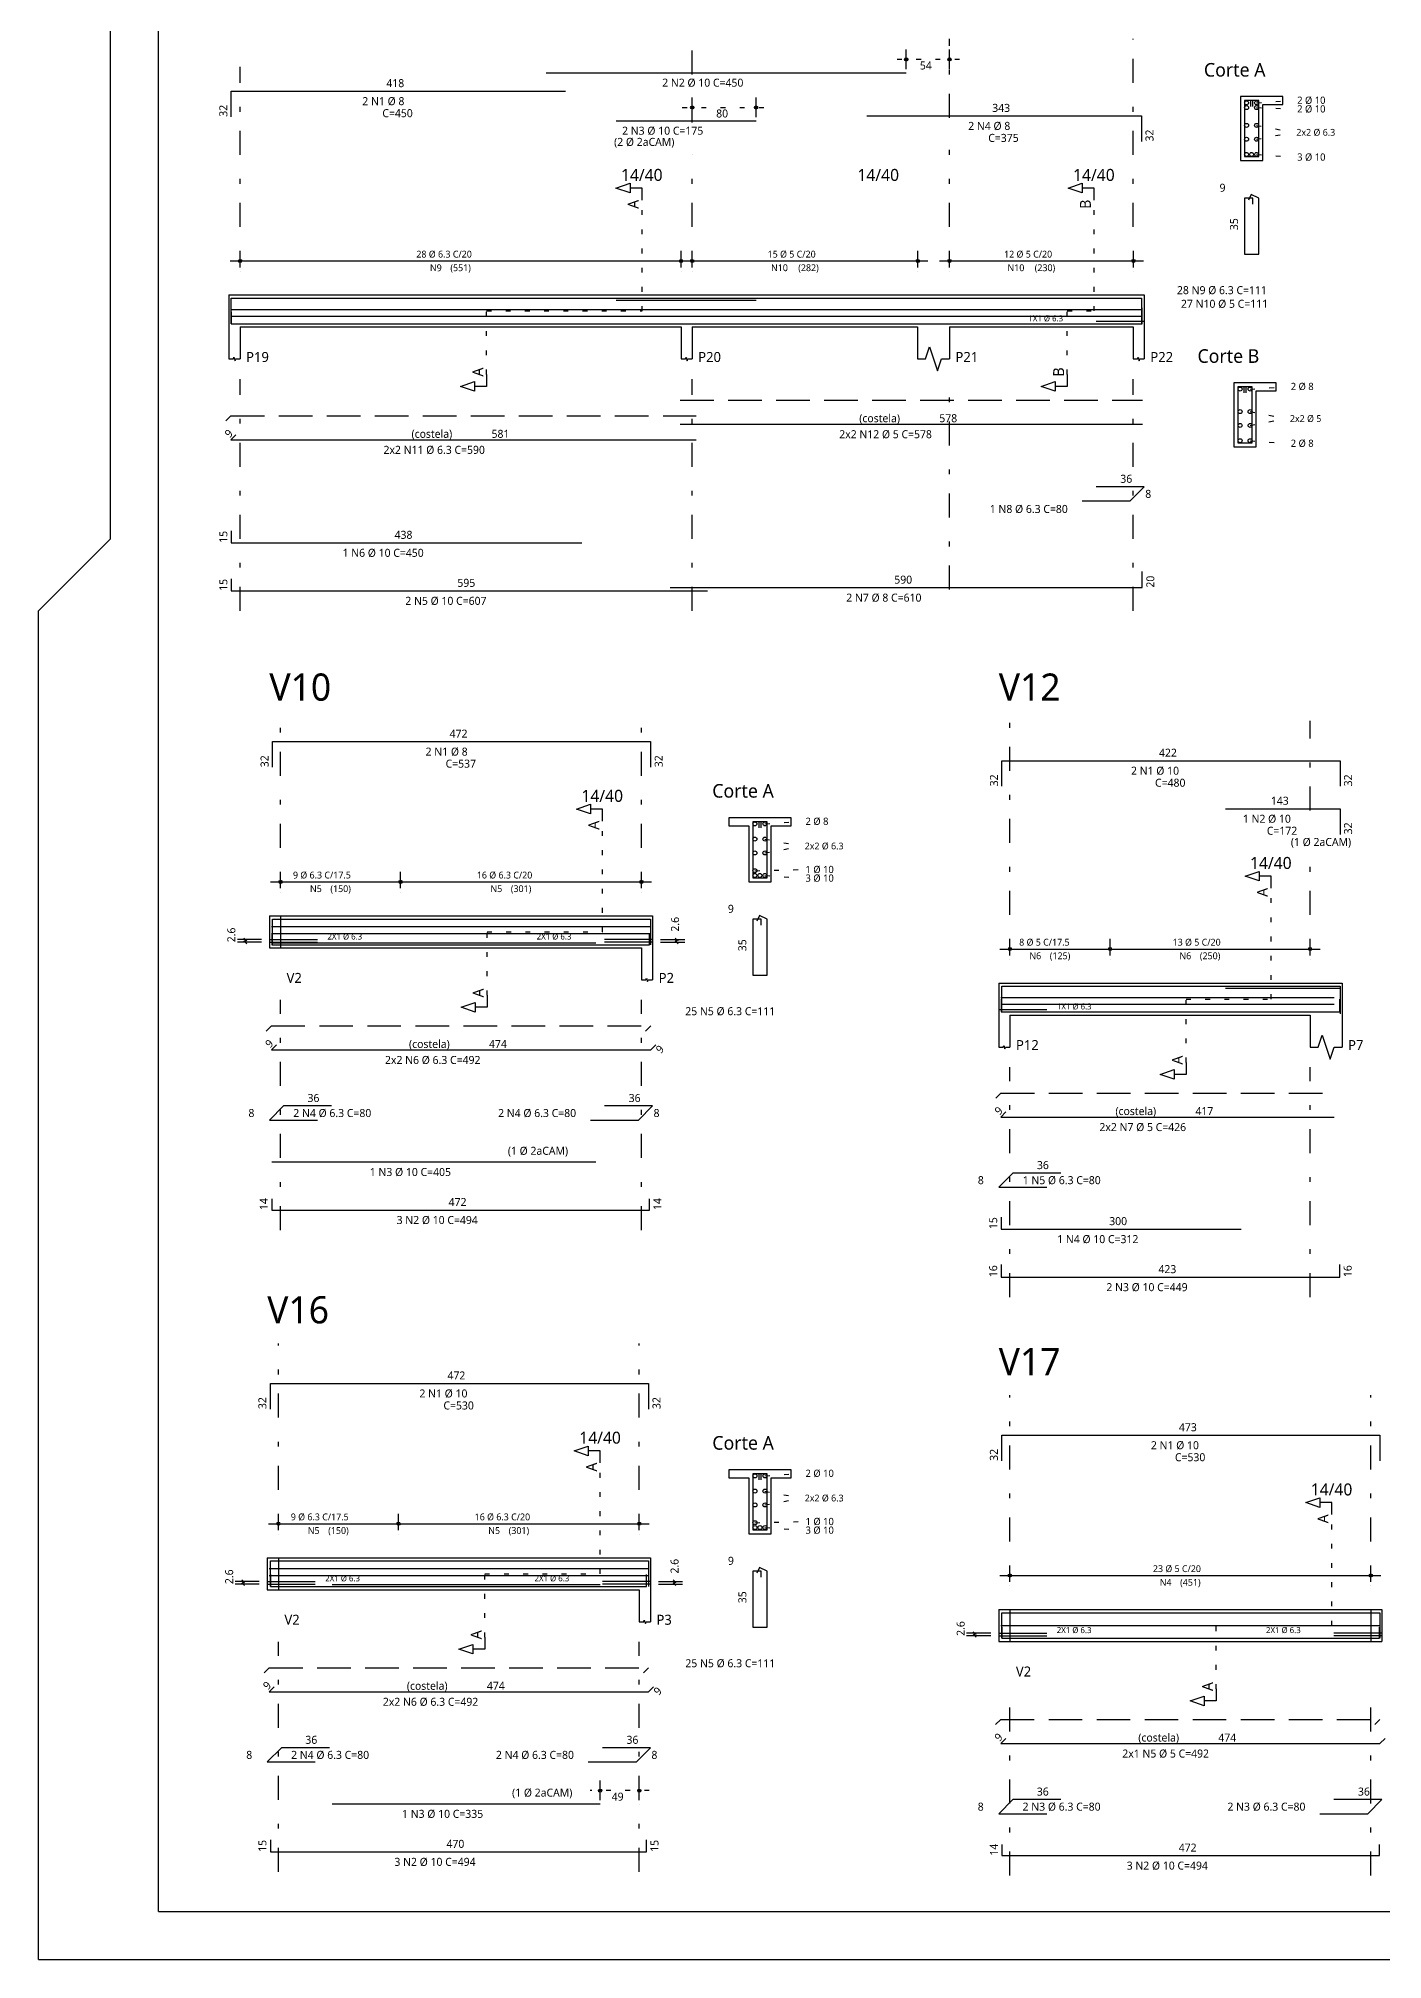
# Model space of a CAD drawing. Extents: x 0 to 89.5, y 0 to 70.
# Drawn here: x 0 to 28, y 0 to 40.01 of the extents above; entities that cross this region are included whole.
import ezdxf

# ---------------------------------------------------------------- set-up
doc = ezdxf.new("R2010")
doc.units = 0
doc.header["$MEASUREMENT"] = 0
for name, pattern in [('ESTILO_TQS_0001', [1, 0.7, -0.3]), ('ESTILO_TQS_0002', [0.4, 0.1, -0.3]), ('ESTILO_TQS_0003', [1.5, 0.5, -0.4, 0.1, -0.5])]:
    doc.linetypes.add(name, pattern=pattern)
for name, color, linetype in [('1', 1, 'CONTINUOUS'), ('10', 10, 'CONTINUOUS'), ('12', 12, 'CONTINUOUS'), ('2', 2, 'CONTINUOUS'), ('3', 3, 'CONTINUOUS'), ('5', 5, 'CONTINUOUS')]:
    doc.layers.add(name, color=color, linetype=linetype)
doc.styles.add('TQS_LUCIDA_SANS_UNICODE', font='L_10646.TTF')

msp = doc.modelspace()

# ---------------------------------------------------------------- linework, layer by layer
at = {"layer": '1', "linetype": 'Continuous'}
for p, q in [((1.5, 29.587737), (1.5, 70)), ((18.075453, 39.368547), (18.075453, 39.77688)), ((18.975703, 39.368547), (18.975703, 39.77688)), ((18.075453, 39.285213), (18.075453, 39.285213)), ((18.975703, 39.285213), (18.975703, 39.285213)), ((13.61737, 38.368547), (13.61737, 38.77688)), ((14.948453, 38.368547), (14.948453, 38.77688)), ((25.91737, 38.794739), (25.034037, 38.794739)), ((25.034037, 38.794739), (25.034037, 37.461406)), ((25.500703, 37.461406), (25.500703, 38.628072)), ((25.500703, 38.628072), (25.91737, 38.628072)), ((13.61737, 38.285213), (13.61737, 38.285213)), ((14.948453, 38.285213), (14.948453, 38.285213)), ((25.034037, 37.461406), (25.500703, 37.461406)), ((3.99237, 35.372713), (13.59237, 35.372713)), ((4.200703, 35.23938), (4.200703, 35.581047)), ((13.384037, 35.23938), (13.384037, 35.581047)), ((13.409037, 35.372713), (18.525703, 35.372713)), ((13.61737, 35.23938), (13.61737, 35.581047)), ((18.31737, 35.23938), (18.31737, 35.581047)), ((18.76737, 35.372713), (23.01737, 35.372713)), ((18.975703, 35.23938), (18.975703, 35.581047)), ((22.809037, 35.23938), (22.809037, 35.581047)), ((4.200703, 35.156047), (4.200703, 35.156047)), ((13.384037, 35.156047), (13.384037, 35.156047)), ((13.61737, 35.156047), (13.61737, 35.156047)), ((18.31737, 35.156047), (18.31737, 35.156047)), ((18.975703, 35.156047), (18.975703, 35.156047)), ((22.809037, 35.156047), (22.809037, 35.156047)), ((3.96737, 34.66438), (3.96737, 33.997713)), ((3.96737, 34.66438), (4.200703, 34.66438)), ((4.200703, 34.66438), (13.384037, 34.66438)), ((13.384037, 34.66438), (13.61737, 34.66438)), ((13.61737, 34.66438), (18.309037, 34.66438)), ((18.309037, 34.66438), (18.975703, 34.66438)), ((18.975703, 34.66438), (22.800703, 34.66438)), ((22.800703, 34.66438), (23.034037, 34.66438)), ((23.034037, 34.66438), (23.034037, 33.997713)), ((3.96737, 33.997713), (3.96737, 33.331047)), ((4.200703, 33.997713), (13.384037, 33.997713)), ((4.200703, 33.997713), (4.200703, 33.331047)), ((13.384037, 33.997713), (13.384037, 33.331047)), ((13.61737, 33.997713), (18.309037, 33.997713)), ((13.61737, 33.997713), (13.61737, 33.331047)), ((18.309037, 33.997713), (18.309037, 33.331047)), ((18.975703, 33.997713), (22.800703, 33.997713)), ((18.975703, 33.997713), (18.975703, 33.331047)), ((22.800703, 33.997713), (22.800703, 33.331047)), ((23.034037, 33.997713), (23.034037, 33.331047)), ((25.783186, 32.834376), (24.899853, 32.834376)), ((24.899853, 32.834376), (24.899853, 31.501043)), ((25.366519, 31.501043), (25.366519, 32.66771)), ((25.366519, 32.66771), (25.783186, 32.66771)), ((24.899853, 31.501043), (25.366519, 31.501043)), ((0, 28.087737), (1.5, 29.587737)), ((0, 0), (0, 28.087737)), ((15.676837, 23.779419), (14.376837, 23.779419)), ((14.376837, 23.612752), (14.793503, 23.612752)), ((14.793503, 23.612752), (14.793503, 22.446086)), ((15.26017, 22.446086), (15.26017, 23.612752)), ((15.26017, 23.612752), (15.676837, 23.612752)), ((4.83517, 22.44238), (7.751837, 22.44238)), ((5.043503, 22.309047), (5.043503, 22.650713)), ((7.33517, 22.44238), (12.768503, 22.44238)), ((7.543503, 22.309047), (7.543503, 22.650713)), ((7.543503, 22.309047), (7.543503, 22.650713)), ((12.56017, 22.309047), (12.56017, 22.650713)), ((14.793503, 22.446086), (15.26017, 22.446086)), ((5.043503, 22.225713), (5.043503, 22.225713)), ((7.543503, 22.225713), (7.543503, 22.225713)), ((7.543503, 22.225713), (7.543503, 22.225713)), ((12.56017, 22.225713), (12.56017, 22.225713)), ((4.81017, 21.734047), (4.81017, 21.06738)), ((4.81017, 21.734047), (4.81017, 21.06738)), ((4.81017, 21.734047), (4.81017, 21.06738)), ((4.81017, 21.734047), (5.043503, 21.734047)), ((5.043503, 21.734047), (12.56017, 21.734047)), ((5.043503, 21.734047), (5.043503, 21.06738)), ((12.56017, 21.734047), (12.793503, 21.734047)), ((12.793503, 21.734047), (12.793503, 21.06738)), ((4.643503, 21.24238), (4.143503, 21.24238)), ((4.339337, 21.213213), (4.281003, 21.271547)), ((4.339337, 21.15488), (4.281003, 21.213213)), ((4.31017, 21.184047), (4.31017, 21.24238)), ((12.96017, 21.24238), (13.46017, 21.24238)), ((13.32267, 21.213213), (13.264337, 21.271547)), ((13.32267, 21.15488), (13.264337, 21.213213)), ((13.293503, 21.184047), (13.293503, 21.24238)), ((20.235853, 20.911207), (20.235853, 21.252873)), ((22.319187, 20.911207), (22.319187, 21.252873)), ((22.319187, 20.911207), (22.319187, 21.252873)), ((26.485853, 20.911207), (26.485853, 21.252873)), ((4.643503, 21.184047), (4.143503, 21.184047)), ((4.81017, 21.06738), (5.043503, 21.06738)), ((5.043503, 21.06738), (12.56017, 21.06738)), ((12.56017, 21.06738), (12.56017, 20.400713)), ((12.793503, 21.06738), (12.793503, 20.400713)), ((12.96017, 21.184047), (13.46017, 21.184047)), ((20.02752, 21.04454), (22.52752, 21.04454)), ((20.235853, 20.827873), (20.235853, 20.827873)), ((22.110853, 21.04454), (26.694187, 21.04454)), ((22.319187, 20.827873), (22.319187, 20.827873)), ((22.319187, 20.827873), (22.319187, 20.827873)), ((26.485853, 20.827873), (26.485853, 20.827873)), ((20.00252, 20.336207), (20.00252, 19.66954)), ((20.00252, 20.336207), (20.235853, 20.336207)), ((20.235853, 20.336207), (26.485853, 20.336207)), ((26.485853, 20.336207), (27.15252, 20.336207)), ((27.15252, 20.336207), (27.15252, 19.66954)), ((20.00252, 19.66954), (20.00252, 19.002873)), ((20.235853, 19.66954), (26.485853, 19.66954)), ((20.235853, 19.66954), (20.235853, 19.002873)), ((26.485853, 19.66954), (26.485853, 19.002873)), ((27.15252, 19.66954), (27.15252, 19.002873)), ((15.677991, 10.201411), (14.377991, 10.201411)), ((14.377991, 10.034745), (14.794658, 10.034745)), ((14.794658, 10.034745), (14.794658, 8.868078)), ((15.261325, 8.868078), (15.261325, 10.034745)), ((15.261325, 10.034745), (15.677991, 10.034745)), ((4.998253, 8.943297), (4.998253, 9.284963)), ((7.498253, 8.943297), (7.498253, 9.284963)), ((7.498253, 8.943297), (7.498253, 9.284963)), ((12.51492, 8.943297), (12.51492, 9.284963)), ((4.78992, 9.07663), (7.706587, 9.07663)), ((4.998253, 8.859963), (4.998253, 8.859963)), ((7.28992, 9.07663), (12.723253, 9.07663)), ((7.498253, 8.859963), (7.498253, 8.859963)), ((7.498253, 8.859963), (7.498253, 8.859963)), ((12.51492, 8.859963), (12.51492, 8.859963)), ((14.794658, 8.868078), (15.261325, 8.868078)), ((4.76492, 8.368297), (4.76492, 7.70163)), ((4.76492, 8.368297), (4.76492, 7.70163)), ((4.76492, 8.368297), (4.76492, 7.70163)), ((4.76492, 8.368297), (4.998253, 8.368297)), ((4.998253, 8.368297), (12.51492, 8.368297)), ((4.998253, 8.368297), (4.998253, 7.70163)), ((12.51492, 8.368297), (12.748253, 8.368297)), ((12.748253, 8.368297), (12.748253, 7.70163)), ((20.233583, 7.865267), (20.233583, 8.206933)), ((27.75025, 7.865267), (27.75025, 8.206933)), ((4.598253, 7.87663), (4.098253, 7.87663)), ((4.598253, 7.818297), (4.098253, 7.818297)), ((4.294087, 7.847463), (4.235753, 7.905797)), ((4.294087, 7.78913), (4.235753, 7.847463)), ((4.26492, 7.818297), (4.26492, 7.87663)), ((4.76492, 7.70163), (4.998253, 7.70163)), ((4.998253, 7.70163), (12.51492, 7.70163)), ((12.51492, 7.70163), (12.51492, 7.034963)), ((12.748253, 7.70163), (12.748253, 7.034963)), ((12.91492, 7.87663), (13.41492, 7.87663)), ((12.91492, 7.818297), (13.41492, 7.818297)), ((13.27742, 7.847463), (13.219087, 7.905797)), ((13.27742, 7.78913), (13.219087, 7.847463)), ((13.248253, 7.818297), (13.248253, 7.87663)), ((20.02525, 7.9986), (27.958583, 7.9986)), ((20.233583, 7.781933), (20.233583, 7.781933)), ((27.75025, 7.781933), (27.75025, 7.781933)), ((20.00025, 7.290267), (20.00025, 6.6236)), ((20.00025, 7.290267), (20.00025, 6.6236)), ((20.00025, 7.290267), (20.00025, 6.6236)), ((20.00025, 7.290267), (20.233583, 7.290267)), ((20.233583, 7.290267), (27.75025, 7.290267)), ((20.233583, 7.290267), (20.233583, 6.6236)), ((27.75025, 7.290267), (27.75025, 6.6236)), ((27.75025, 7.290267), (27.75025, 6.6236)), ((27.75025, 7.290267), (27.983583, 7.290267)), ((27.983583, 7.290267), (27.983583, 6.6236)), ((27.983583, 7.290267), (27.983583, 6.6236)), ((19.529417, 6.769433), (19.471083, 6.827767)), ((19.833583, 6.7986), (19.333583, 6.7986)), ((19.833583, 6.740267), (19.333583, 6.740267)), ((19.529417, 6.7111), (19.471083, 6.769433)), ((19.50025, 6.740267), (19.50025, 6.7986)), ((20.00025, 6.6236), (20.233583, 6.6236)), ((20.233583, 6.6236), (27.75025, 6.6236)), ((27.75025, 6.6236), (27.983583, 6.6236)), ((11.698253, 3.318297), (11.698253, 3.72663)), ((12.51492, 3.318297), (12.51492, 3.72663)), ((11.698253, 3.234963), (11.698253, 3.234963)), ((12.51492, 3.234963), (12.51492, 3.234963)), ((0, 0), (89.499997, 0))]:
    msp.add_line(p, q, dxfattribs=at)
at = {"layer": '1', "linetype": 'ESTILO_TQS_0002'}
for p, q in [((19.184037, 39.568547), (17.86712, 39.568547)), ((13.409037, 38.568547), (15.156787, 38.568547)), ((25.371537, 38.665572), (26.14237, 38.719739)), ((25.371537, 38.565572), (26.14237, 38.539739)), ((25.371537, 38.195506), (26.12987, 38.051406)), ((25.371537, 37.907306), (26.12987, 38.051406)), ((25.371537, 37.590572), (26.14237, 37.536406)), ((12.571537, 34.331047), (12.571537, 36.63938)), ((21.988203, 34.331047), (21.988203, 36.63938)), ((9.334037, 33.010213), (9.334037, 34.331047)), ((9.334037, 34.331047), (12.571537, 34.331047)), ((21.42987, 33.010213), (21.42987, 34.331047)), ((21.42987, 34.331047), (21.988203, 34.331047)), ((25.237353, 32.70521), (26.008186, 32.759376)), ((25.237353, 32.235143), (25.995686, 32.091043)), ((25.237353, 31.946943), (25.995686, 32.091043)), ((25.237353, 31.63021), (26.008186, 31.576043)), ((11.74767, 21.400713), (11.74767, 23.709047)), ((15.131003, 23.650252), (15.901837, 23.704419)), ((15.131003, 23.333519), (15.889337, 23.189419)), ((15.131003, 23.045319), (15.889337, 23.189419)), ((14.92267, 22.675252), (15.901837, 22.701086)), ((15.131003, 22.575252), (15.901837, 22.521086)), ((25.673353, 20.002873), (25.673353, 22.311207)), ((4.81017, 21.734047), (5.043503, 21.734047)), ((5.043503, 21.734047), (5.043503, 21.06738)), ((9.343503, 20.07988), (9.343503, 21.400713)), ((9.343503, 21.400713), (11.74767, 21.400713)), ((4.81017, 21.06738), (5.043503, 21.06738)), ((23.90252, 18.68204), (23.90252, 20.002873)), ((23.90252, 20.002873), (25.673353, 20.002873)), ((11.70242, 8.034963), (11.70242, 10.343297)), ((15.132158, 10.072245), (15.902991, 10.126411)), ((15.132158, 9.755511), (15.890491, 9.611411)), ((15.132158, 9.467311), (15.890491, 9.611411)), ((26.93775, 6.956933), (26.93775, 9.265267)), ((14.923825, 9.097245), (15.902991, 9.123078)), ((15.132158, 8.997245), (15.902991, 8.943078)), ((4.76492, 8.368297), (4.998253, 8.368297)), ((4.998253, 8.368297), (4.998253, 7.70163)), ((9.298253, 6.71413), (9.298253, 8.034963)), ((9.298253, 8.034963), (11.70242, 8.034963)), ((4.76492, 7.70163), (4.998253, 7.70163)), ((20.00025, 7.290267), (20.233583, 7.290267)), ((20.233583, 7.290267), (20.233583, 6.6236)), ((27.75025, 7.290267), (27.75025, 6.6236)), ((27.75025, 7.290267), (27.983583, 7.290267)), ((24.533583, 5.6361), (24.533583, 6.956933)), ((24.533583, 6.956933), (26.93775, 6.956933)), ((20.00025, 6.6236), (20.233583, 6.6236)), ((27.75025, 6.6236), (27.983583, 6.6236)), ((12.723253, 3.518297), (11.48992, 3.518297))]:
    msp.add_line(p, q, dxfattribs=at)
at = {"layer": '1', "linetype": 'Continuous'}
for points in [[(12.571537, 36.63938), (12.571537, 36.88938), (12.321537, 36.88938), (12.321537, 36.78938), (12.02987, 36.88938), (12.321537, 36.98938), (12.321537, 36.88938)], [(21.988203, 36.63938), (21.988203, 36.88938), (21.738203, 36.88938), (21.738203, 36.78938), (21.446537, 36.88938), (21.738203, 36.98938), (21.738203, 36.88938)], [(3.96737, 33.331047), (4.060703, 33.331047), (4.07237, 33.366047), (4.095703, 33.296047), (4.10737, 33.331047), (4.200703, 33.331047)], [(13.384037, 33.331047), (13.47737, 33.331047), (13.489037, 33.366047), (13.51237, 33.296047), (13.524037, 33.331047), (13.61737, 33.331047)], [(18.309037, 33.331047), (18.475703, 33.331047), (18.559037, 33.581047), (18.725703, 33.081047), (18.809037, 33.331047), (18.975703, 33.331047)], [(22.800703, 33.331047), (22.894037, 33.331047), (22.905703, 33.366047), (22.929037, 33.296047), (22.940703, 33.331047), (23.034037, 33.331047)], [(9.334037, 33.010213), (9.334037, 32.760213), (9.084037, 32.760213), (9.084037, 32.660213), (8.79237, 32.760213), (9.084037, 32.860213), (9.084037, 32.760213)], [(21.42987, 33.010213), (21.42987, 32.760213), (21.17987, 32.760213), (21.17987, 32.660213), (20.888203, 32.760213), (21.17987, 32.860213), (21.17987, 32.760213)], [(11.74767, 23.709047), (11.74767, 23.959047), (11.49767, 23.959047), (11.49767, 23.859047), (11.206003, 23.959047), (11.49767, 24.059047), (11.49767, 23.959047)], [(25.673353, 22.311207), (25.673353, 22.561207), (25.423353, 22.561207), (25.423353, 22.461207), (25.131687, 22.561207), (25.423353, 22.661207), (25.423353, 22.561207)], [(12.56017, 20.400713), (12.653503, 20.400713), (12.66517, 20.435713), (12.688503, 20.365713), (12.70017, 20.400713), (12.793503, 20.400713)], [(9.343503, 20.07988), (9.343503, 19.82988), (9.093503, 19.82988), (9.093503, 19.72988), (8.801837, 19.82988), (9.093503, 19.92988), (9.093503, 19.82988)], [(26.485853, 19.002873), (26.65252, 19.002873), (26.735853, 19.252873), (26.90252, 18.752873), (26.985853, 19.002873), (27.15252, 19.002873)], [(20.00252, 19.002873), (20.095853, 19.002873), (20.10752, 19.037873), (20.130853, 18.967873), (20.14252, 19.002873), (20.235853, 19.002873)], [(23.90252, 18.68204), (23.90252, 18.43204), (23.65252, 18.43204), (23.65252, 18.33204), (23.360853, 18.43204), (23.65252, 18.53204), (23.65252, 18.43204)], [(11.70242, 10.343297), (11.70242, 10.593297), (11.45242, 10.593297), (11.45242, 10.493297), (11.160753, 10.593297), (11.45242, 10.693297), (11.45242, 10.593297)], [(26.93775, 9.265267), (26.93775, 9.515267), (26.68775, 9.515267), (26.68775, 9.415267), (26.396083, 9.515267), (26.68775, 9.615267), (26.68775, 9.515267)], [(12.51492, 7.034963), (12.608253, 7.034963), (12.61992, 7.069963), (12.643253, 6.999963), (12.65492, 7.034963), (12.748253, 7.034963)], [(9.298253, 6.71413), (9.298253, 6.46413), (9.048253, 6.46413), (9.048253, 6.36413), (8.756587, 6.46413), (9.048253, 6.56413), (9.048253, 6.46413)], [(24.533583, 5.6361), (24.533583, 5.3861), (24.283583, 5.3861), (24.283583, 5.2861), (23.991917, 5.3861), (24.283583, 5.4861), (24.283583, 5.3861)]]:
    msp.add_lwpolyline(points, dxfattribs=at)
for centre, radius in [((18.075453, 39.568547), 0.033333), ((18.075453, 39.568547), 0.016667), ((18.975703, 39.568547), 0.033333), ((18.975703, 39.568547), 0.016667), ((13.61737, 38.568547), 0.033333), ((13.61737, 38.568547), 0.016667), ((14.948453, 38.568547), 0.033333), ((14.948453, 38.568547), 0.016667), ((4.200703, 35.372713), 0.033333), ((4.200703, 35.372713), 0.016667), ((13.384037, 35.372713), 0.033333), ((13.384037, 35.372713), 0.016667), ((13.61737, 35.372713), 0.033333), ((13.61737, 35.372713), 0.016667), ((18.31737, 35.372713), 0.033333), ((18.31737, 35.372713), 0.016667), ((18.975703, 35.372713), 0.033333), ((18.975703, 35.372713), 0.016667), ((22.809037, 35.372713), 0.033333), ((22.809037, 35.372713), 0.016667), ((5.043503, 22.44238), 0.033333), ((5.043503, 22.44238), 0.016667), ((7.543503, 22.44238), 0.033333), ((7.543503, 22.44238), 0.033333), ((7.543503, 22.44238), 0.016667), ((7.543503, 22.44238), 0.016667), ((12.56017, 22.44238), 0.033333), ((12.56017, 22.44238), 0.016667), ((20.235853, 21.04454), 0.033333), ((20.235853, 21.04454), 0.016667), ((22.319187, 21.04454), 0.033333), ((22.319187, 21.04454), 0.033333), ((22.319187, 21.04454), 0.016667), ((22.319187, 21.04454), 0.016667), ((26.485853, 21.04454), 0.033333), ((26.485853, 21.04454), 0.016667), ((4.998253, 9.07663), 0.033333), ((4.998253, 9.07663), 0.016667), ((7.498253, 9.07663), 0.033333), ((7.498253, 9.07663), 0.033333), ((7.498253, 9.07663), 0.016667), ((7.498253, 9.07663), 0.016667), ((12.51492, 9.07663), 0.033333), ((12.51492, 9.07663), 0.016667), ((20.233583, 7.9986), 0.033333), ((20.233583, 7.9986), 0.016667), ((27.75025, 7.9986), 0.033333), ((27.75025, 7.9986), 0.016667), ((11.698253, 3.518297), 0.033333), ((11.698253, 3.518297), 0.016667), ((12.51492, 3.518297), 0.033333), ((12.51492, 3.518297), 0.016667)]:
    msp.add_circle(centre, radius, dxfattribs=at)
at = {"layer": '10', "linetype": 'Continuous'}
for points in [[(25.500703, 37.461406), (25.500703, 38.628072), (25.91737, 38.628072), (25.91737, 38.794739), (25.034037, 38.794739), (25.034037, 37.461406), (25.500703, 37.461406)], [(25.366519, 31.501043), (25.366519, 32.66771), (25.783186, 32.66771), (25.783186, 32.834376), (24.899853, 32.834376), (24.899853, 31.501043), (25.366519, 31.501043)], [(15.26017, 22.446086), (15.26017, 23.612752), (15.676837, 23.612752), (15.676837, 23.779419), (14.376837, 23.779419), (14.376837, 23.612752), (14.793503, 23.612752), (14.793503, 22.446086), (15.26017, 22.446086)], [(15.261325, 8.868078), (15.261325, 10.034745), (15.677991, 10.034745), (15.677991, 10.201411), (14.377991, 10.201411), (14.377991, 10.034745), (14.794658, 10.034745), (14.794658, 8.868078), (15.261325, 8.868078)]]:
    msp.add_lwpolyline(points, dxfattribs=at)
at = {"layer": '12', "linetype": 'Continuous'}
for q in [(2.5, 68.999992), (88.499997, 1)]:
    msp.add_line((2.5, 0.999996), q, dxfattribs=at)
at = {"layer": '2', "linetype": 'ESTILO_TQS_0003'}
for p, q in [((13.61737, 39.253547), (13.61737, 39.79884)), ((18.975703, 38.353547), (18.975703, 39.996213)), ((22.800703, 36.081047), (22.800703, 39.996213)), ((4.200703, 36.081047), (4.200703, 39.41173)), ((13.61737, 38.253547), (13.61737, 38.583547)), ((18.975703, 36.081047), (18.975703, 37.683547)), ((13.61737, 36.081047), (13.61737, 37.583547)), ((4.200703, 28.086349), (4.200703, 32.91438)), ((13.61737, 28.086349), (13.61737, 32.91438)), ((18.975703, 28.529683), (18.975703, 32.91438)), ((22.800703, 28.086349), (22.800703, 32.91438)), ((5.043503, 23.150713), (5.043503, 25.798764)), ((12.56017, 23.150713), (12.56017, 25.798764)), ((20.235853, 21.752873), (20.235853, 25.798707)), ((26.485853, 23.925373), (26.485853, 25.798707)), ((26.485853, 21.752873), (26.485853, 23.255373)), ((5.043503, 15.19238), (5.043503, 19.984047)), ((12.56017, 15.19238), (12.56017, 19.984047)), ((20.235853, 13.79454), (20.235853, 18.586207)), ((26.485853, 13.79454), (26.485853, 18.586207)), ((4.998253, 9.784963), (4.998253, 12.830797)), ((12.51492, 9.784963), (12.51492, 12.830797)), ((20.233583, 8.706933), (20.233583, 11.752767)), ((27.75025, 8.706933), (27.75025, 11.752767)), ((4.998253, 1.82663), (4.998253, 6.618297)), ((12.51492, 1.82663), (12.51492, 6.618297)), ((20.233583, 1.7486), (20.233583, 5.540267)), ((27.75025, 1.7486), (27.75025, 5.540267))]:
    msp.add_line(p, q, dxfattribs=at)
at = {"layer": '3', "linetype": 'Continuous'}
for p, q in [((4.01737, 34.06438), (4.01737, 34.597713)), ((4.01737, 34.597713), (10.975703, 34.597713)), ((10.575453, 34.597713), (18.075453, 34.597713)), ((12.031787, 34.556047), (14.948453, 34.556047)), ((17.257537, 34.597713), (22.974203, 34.597713)), ((22.974203, 34.597713), (22.974203, 34.06438)), ((4.009037, 34.364763), (13.699203, 34.364763)), ((4.009037, 34.220663), (13.699203, 34.220663)), ((4.01737, 34.31438), (4.01737, 34.06438)), ((4.01737, 34.31438), (4.01737, 34.06438)), ((4.01737, 34.06438), (13.934037, 34.06438)), ((4.01737, 34.06438), (11.31737, 34.06438)), ((13.159037, 34.06438), (22.99237, 34.06438)), ((13.36737, 34.364763), (22.992537, 34.364763)), ((13.36737, 34.220663), (22.992537, 34.220663)), ((23.034037, 34.11438), (22.034037, 34.11438)), ((22.99237, 34.06438), (22.99237, 34.397713)), ((4.876837, 21.134047), (4.876837, 21.66738)), ((4.876837, 21.66738), (12.751837, 21.66738)), ((12.751837, 21.66738), (12.751837, 21.134047)), ((4.81017, 21.24238), (5.81017, 21.24238)), ((4.851837, 21.511097), (12.75217, 21.511097)), ((4.851837, 21.366997), (12.75217, 21.366997)), ((4.86017, 21.36738), (4.86017, 21.134047)), ((12.793503, 21.24238), (11.793503, 21.24238)), ((12.726837, 21.134047), (12.726837, 21.36738)), ((4.81017, 21.184047), (5.81017, 21.184047)), ((4.86017, 21.175713), (11.61017, 21.175713)), ((4.86017, 21.134047), (12.726837, 21.134047)), ((12.793503, 21.184047), (11.793503, 21.184047)), ((20.044187, 20.03659), (26.986187, 20.03659)), ((20.069187, 19.736207), (20.069187, 20.26954)), ((20.069187, 20.26954), (27.110853, 20.26954)), ((24.72752, 20.227873), (27.110853, 20.227873)), ((27.110853, 20.26954), (27.110853, 19.736207)), ((27.110853, 20.227873), (27.110853, 19.69454)), ((20.00252, 19.786207), (21.00252, 19.786207)), ((20.044187, 19.89249), (26.986187, 19.89249)), ((20.05252, 20.002873), (20.05252, 19.736207)), ((20.05252, 19.986207), (20.05252, 19.736207)), ((20.05252, 19.736207), (27.10252, 19.736207)), ((20.05252, 19.736207), (25.05252, 19.736207)), ((27.10252, 19.736207), (27.10252, 20.002873)), ((4.806587, 8.145347), (12.70692, 8.145347)), ((4.831587, 7.768297), (4.831587, 8.30163)), ((4.831587, 8.30163), (12.706587, 8.30163)), ((4.831587, 8.018297), (4.831587, 7.768297)), ((12.66492, 7.768297), (12.66492, 8.018297)), ((12.706587, 8.30163), (12.706587, 7.768297)), ((4.76492, 7.87663), (5.76492, 7.87663)), ((4.76492, 7.818297), (5.76492, 7.818297)), ((4.806587, 8.001247), (12.70692, 8.001247)), ((4.831587, 7.768297), (12.66492, 7.768297)), ((6.11492, 7.809963), (11.698253, 7.809963)), ((12.748253, 7.87663), (11.748253, 7.87663)), ((12.748253, 7.818297), (11.748253, 7.818297)), ((20.066917, 6.690267), (20.066917, 7.2236)), ((20.066917, 7.2236), (27.941917, 7.2236)), ((27.941917, 7.2236), (27.941917, 6.690267)), ((20.041917, 6.956933), (27.94225, 6.956933)), ((20.066917, 6.9236), (20.066917, 6.690267)), ((27.933583, 6.690267), (27.933583, 6.9236)), ((20.00025, 6.7986), (21.00025, 6.7986)), ((20.00025, 6.740267), (21.00025, 6.740267)), ((20.066917, 6.690267), (27.933583, 6.690267)), ((27.983583, 6.7986), (26.983583, 6.7986)), ((27.983583, 6.740267), (26.983583, 6.740267))]:
    msp.add_line(p, q, dxfattribs=at)
for points in [[(25.29237, 38.586406), (25.29237, 38.711406), (25.11737, 38.711406), (25.11737, 37.544739), (25.41737, 37.544739), (25.41737, 38.711406), (25.24237, 38.711406), (25.24237, 38.586406)], [(25.158186, 32.626043), (25.158186, 32.751043), (24.983186, 32.751043), (24.983186, 31.584376), (25.283186, 31.584376), (25.283186, 32.751043), (25.108186, 32.751043), (25.108186, 32.626043)], [(15.051837, 23.571086), (15.051837, 23.696086), (14.876837, 23.696086), (14.876837, 22.529419), (15.176837, 22.529419), (15.176837, 23.696086), (15.001837, 23.696086), (15.001837, 23.571086)], [(15.052991, 9.993078), (15.052991, 10.118078), (14.877991, 10.118078), (14.877991, 8.951411), (15.177991, 8.951411), (15.177991, 10.118078), (15.002991, 10.118078), (15.002991, 9.993078)]]:
    msp.add_lwpolyline(points, dxfattribs=at)
for centre in [(25.163203, 38.665572), (25.163203, 38.565572), (25.371537, 38.665572), (25.371537, 38.565572), (25.163203, 38.195506), (25.371537, 38.195506), (25.163203, 37.907306), (25.163203, 37.590572), (25.26737, 37.590572), (25.371537, 37.907306), (25.371537, 37.590572), (25.029019, 32.70521), (25.237353, 32.70521), (25.029019, 32.235143), (25.237353, 32.235143), (25.029019, 31.946943), (25.029019, 31.63021), (25.237353, 31.946943), (25.237353, 31.63021), (14.92267, 23.650252), (15.131003, 23.650252), (14.92267, 23.333519), (15.131003, 23.333519), (14.92267, 23.045319), (15.131003, 23.045319), (14.92267, 22.675252), (14.92267, 22.575252), (15.026837, 22.575252), (15.131003, 22.575252), (14.923825, 10.072245), (15.132158, 10.072245), (14.923825, 9.755511), (15.132158, 9.755511), (14.923825, 9.467311), (15.132158, 9.467311), (14.923825, 9.097245), (14.923825, 8.997245), (15.027991, 8.997245), (15.132158, 8.997245)]:
    msp.add_circle(centre, 0.041667, dxfattribs=at)
at = {"layer": '5', "linetype": 'Continuous'}
for p, q in [((10.575453, 39.293547), (18.075453, 39.293547)), ((4.01737, 38.375155), (4.01737, 38.908488)), ((4.01737, 38.908488), (10.975703, 38.908488)), ((12.031787, 38.293547), (14.948453, 38.293547)), ((17.257537, 38.393547), (22.974203, 38.393547)), ((22.974203, 38.393547), (22.974203, 37.860213)), ((4.01737, 29.753016), (4.01737, 29.503016)), ((4.01737, 29.503016), (11.31737, 29.503016)), ((22.99237, 28.569683), (22.99237, 28.903016)), ((4.01737, 28.753016), (4.01737, 28.503016)), ((4.01737, 28.503016), (13.934037, 28.503016)), ((13.159037, 28.569683), (22.99237, 28.569683)), ((4.876837, 24.82988), (4.876837, 25.363213)), ((4.876837, 25.363213), (12.751837, 25.363213)), ((12.751837, 25.363213), (12.751837, 24.82988)), ((20.069187, 24.43204), (20.069187, 24.965373)), ((20.069187, 24.965373), (27.110853, 24.965373)), ((27.110853, 24.965373), (27.110853, 24.43204)), ((24.72752, 23.965373), (27.110853, 23.965373)), ((27.110853, 23.965373), (27.110853, 23.43204)), ((4.86017, 16.609047), (11.61017, 16.609047)), ((4.86017, 15.84238), (4.86017, 15.609047)), ((4.86017, 15.609047), (12.726837, 15.609047)), ((12.726837, 15.609047), (12.726837, 15.84238)), ((20.05252, 15.461207), (20.05252, 15.211207)), ((20.05252, 15.211207), (25.05252, 15.211207)), ((20.05252, 14.477873), (20.05252, 14.211207)), ((27.10252, 14.211207), (27.10252, 14.477873)), ((20.05252, 14.211207), (27.10252, 14.211207)), ((4.831587, 11.46413), (4.831587, 11.997463)), ((4.831587, 11.997463), (12.706587, 11.997463)), ((12.706587, 11.997463), (12.706587, 11.46413)), ((20.066917, 10.3861), (20.066917, 10.919433)), ((20.066917, 10.919433), (27.941917, 10.919433)), ((27.941917, 10.919433), (27.941917, 10.3861)), ((6.11492, 3.243297), (11.698253, 3.243297)), ((4.831587, 2.493297), (4.831587, 2.243297)), ((12.66492, 2.243297), (12.66492, 2.493297)), ((4.831587, 2.243297), (12.66492, 2.243297)), ((20.066917, 2.3986), (20.066917, 2.165267)), ((20.066917, 2.165267), (27.933583, 2.165267)), ((27.933583, 2.165267), (27.933583, 2.3986))]:
    msp.add_line(p, q, dxfattribs=at)
for points in [[(25.29237, 36.555851), (25.29237, 36.680851), (25.11737, 36.680851), (25.11737, 35.514184), (25.41737, 35.514184), (25.41737, 36.680851), (25.258766, 36.754809), (25.205939, 36.64152)], [(4.115103, 31.753783), (4.009037, 31.647717), (13.699203, 31.647717)], [(13.36737, 31.972713), (22.992537, 31.972713)], [(21.739409, 30.375055), (22.739409, 30.375055), (23.034037, 30.669683), (22.034037, 30.669683)], [(15.051837, 21.540531), (15.051837, 21.665531), (14.876837, 21.665531), (14.876837, 20.498864), (15.176837, 20.498864), (15.176837, 21.665531), (15.018233, 21.739489), (14.965406, 21.6262)], [(4.957903, 19.048446), (4.851837, 18.94238), (12.75217, 18.94238), (12.858236, 19.048446)], [(6.104798, 17.775713), (5.104798, 17.775713), (4.81017, 17.481086), (5.81017, 17.481086)], [(11.498876, 17.481086), (12.498876, 17.481086), (12.793503, 17.775713), (11.793503, 17.775713)], [(20.150253, 17.650606), (20.044187, 17.54454), (26.986187, 17.54454)], [(21.297148, 16.377873), (20.297148, 16.377873), (20.00252, 16.083246), (21.00252, 16.083246)], [(15.052991, 7.962523), (15.052991, 8.087523), (14.877991, 8.087523), (14.877991, 6.920856), (15.177991, 6.920856), (15.177991, 8.087523), (15.019387, 8.161481), (14.96656, 8.048193)], [(4.912653, 5.682696), (4.806587, 5.57663), (12.70692, 5.57663), (12.812986, 5.682696)], [(6.059548, 4.409963), (5.059548, 4.409963), (4.76492, 4.115336), (5.76492, 4.115336)], [(11.453626, 4.115336), (12.453626, 4.115336), (12.748253, 4.409963), (11.748253, 4.409963)], [(20.147983, 4.604666), (20.041917, 4.4986), (27.94225, 4.4986), (28.048316, 4.604666)], [(21.294878, 3.331933), (20.294878, 3.331933), (20.00025, 3.037306), (21.00025, 3.037306)], [(26.688956, 3.037306), (27.688956, 3.037306), (27.983583, 3.331933), (26.983583, 3.331933)]]:
    msp.add_lwpolyline(points, dxfattribs=at)
at = {"layer": '5', "linetype": 'ESTILO_TQS_0001'}
for points in [[(13.36737, 32.472713), (22.992537, 32.472713)], [(3.902971, 32.041651), (4.009037, 32.147717), (13.699203, 32.147717)], [(4.745771, 19.336314), (4.851837, 19.44238), (12.75217, 19.44238), (12.646104, 19.336314)], [(19.938121, 17.938474), (20.044187, 18.04454), (26.986187, 18.04454)], [(4.700521, 5.970564), (4.806587, 6.07663), (12.70692, 6.07663), (12.600854, 5.970564)], [(19.935851, 4.892534), (20.041917, 4.9986), (27.94225, 4.9986), (27.836184, 4.892534)]]:
    msp.add_lwpolyline(points, dxfattribs=at)

# ---------------------------------------------------------------- texts
at = {"layer": '1', "linetype": 'Continuous', "style": 'TQS_LUCIDA_SANS_UNICODE'}
for s, height, p in [('54', 0.166667, (18.358912, 39.360213)), ('Corte A', 0.283333, (24.275703, 39.211406)), ('418', 0.166667, (7.246537, 38.991821)), ('80', 0.166667, (14.116245, 38.360213)), ('343', 0.166667, (19.86587, 38.47688)), ('2 %%c 10', 0.15, (26.21737, 38.644739)), ('2 %%c 10', 0.15, (26.21737, 38.464739)), ('2x2 %%c 6.3', 0.141667, (26.200703, 37.980572)), ('(2 %%c 2aCAM)', 0.166667, (11.99012, 37.768547)), ('3 %%c 10', 0.15, (26.21737, 37.461406)), ('14/40', 0.25, (12.134037, 37.03938)), ('14/40', 0.25, (17.059037, 37.03938)), ('14/40', 0.25, (21.550703, 37.03938)), ('9', 0.166667, (24.600703, 36.814184)), ('28 %%c 6.3 C/20', 0.141667, (7.871537, 35.443547)), ('N9', 0.141667, (8.15487, 35.160213)), ('(551)', 0.141667, (8.57987, 35.160213)), ('15 %%c 5 C/20', 0.141667, (15.188203, 35.443547)), ('N10', 0.141667, (15.259037, 35.160213)), ('(282)', 0.141667, (15.825703, 35.160213)), ('12 %%c 5 C/20', 0.141667, (20.113203, 35.443547)), ('N10', 0.141667, (20.184037, 35.160213)), ('(230)', 0.141667, (20.750703, 35.160213)), ('  1X1 %%c 6.3', 0.125, (20.534037, 34.11438)), ('P19', 0.208333, (4.325703, 33.268547)), ('P20', 0.208333, (13.74237, 33.268547)), ('P21', 0.208333, (19.100703, 33.268547)), ('P22', 0.208333, (23.159037, 33.268547)), ('Corte B', 0.283333, (24.141519, 33.251043)), ('2 %%c 8', 0.15, (26.083186, 32.684376)), ('(costela)', 0.166667, (17.09662, 32.01438)), ('578', 0.166667, (18.763287, 32.01438)), ('2x2 %%c 5', 0.141667, (26.066519, 32.02021)), ('(costela)', 0.166667, (7.770787, 31.689384)), ('581', 0.166667, (9.437453, 31.689384)), ('2 %%c 8', 0.15, (26.083186, 31.501043)), ('438', 0.166667, (7.41737, 29.586349)), ('590', 0.166667, (17.825703, 28.653016)), ('595', 0.166667, (8.725703, 28.586349)), ('472', 0.166667, (8.564337, 25.446547)), ('422', 0.166667, (23.34002, 25.048707)), ('Corte A', 0.283333, (14.03517, 24.196086)), ('14/40', 0.25, (11.31017, 24.109047)), ('143', 0.166667, (25.669187, 24.048707)), ('2 %%c 8', 0.15, (15.976837, 23.629419)), ('2x2 %%c 6.3', 0.141667, (15.96017, 23.118586)), ('(1 %%c 2aCAM)', 0.166667, (26.085853, 23.190373)), ('14/40', 0.25, (25.235853, 22.711207)), ('9 %%c 6.3 C/17.5', 0.141667, (5.301837, 22.513213)), ('16 %%c 6.3 C/20', 0.141667, (9.131003, 22.513213)), ('3 %%c 10', 0.15, (15.976837, 22.446086)), ('1 %%c 10', 0.15, (15.976837, 22.626086)), ('N5', 0.141667, (5.656003, 22.22988)), ('(150)', 0.141667, (6.081003, 22.22988)), ('N5', 0.141667, (9.414337, 22.22988)), ('(301)', 0.141667, (9.839337, 22.22988)), ('9', 0.166667, (14.36017, 21.798864)), ('  2X1 %%c 6.3', 0.125, (5.93517, 21.24238)), ('  2X1 %%c 6.3', 0.125, (10.293503, 21.24238)), ('8 %%c 5 C/17.5', 0.141667, (20.42752, 21.115373)), ('13 %%c 5 C/20', 0.141667, (23.623353, 21.115373)), ('N6', 0.141667, (20.64002, 20.83204)), ('(125)', 0.141667, (21.06502, 20.83204)), ('N6', 0.141667, (23.76502, 20.83204)), ('(250)', 0.141667, (24.19002, 20.83204)), ('V2', 0.208333, (5.168503, 20.338213)), ('P2', 0.208333, (12.918503, 20.338213)), ('  1X1 %%c 6.3', 0.125, (21.12752, 19.786207)), ('(costela)', 0.166667, (7.71867, 18.984047)), ('474', 0.166667, (9.385337, 18.984047)), ('P12', 0.208333, (20.360853, 18.940373)), ('P7', 0.208333, (27.27752, 18.940373)), ('(costela)', 0.166667, (22.431853, 17.586207)), ('417', 0.166667, (24.09852, 17.586207)), ('(1 %%c 2aCAM)', 0.166667, (9.776837, 16.759047)), ('472', 0.166667, (8.543503, 15.69238)), ('300', 0.166667, (22.30252, 15.29454)), ('423', 0.166667, (23.32752, 14.29454)), ('472', 0.166667, (8.519087, 12.080797)), ('14/40', 0.25, (11.26492, 10.743297)), ('Corte A', 0.283333, (14.036325, 10.618078)), ('473', 0.166667, (23.754417, 11.002767)), ('2 %%c 10', 0.15, (15.977991, 10.051411)), ('2x2 %%c 6.3', 0.141667, (15.961325, 9.540578)), ('14/40', 0.25, (26.50025, 9.665267)), ('9 %%c 6.3 C/17.5', 0.141667, (5.256587, 9.147463)), ('16 %%c 6.3 C/20', 0.141667, (9.085753, 9.147463)), ('1 %%c 10', 0.15, (15.977991, 9.048078)), ('N5', 0.141667, (5.610753, 8.86413)), ('(150)', 0.141667, (6.035753, 8.86413)), ('N5', 0.141667, (9.369087, 8.86413)), ('(301)', 0.141667, (9.794087, 8.86413)), ('3 %%c 10', 0.15, (15.977991, 8.868078)), ('  2X1 %%c 6.3', 0.125, (5.88992, 7.87663)), ('  2X1 %%c 6.3', 0.125, (10.248253, 7.87663)), ('9', 0.166667, (14.361325, 8.220856)), ('23 %%c 5 C/20', 0.141667, (23.21275, 8.069433)), ('N4', 0.141667, (23.354417, 7.7861)), ('(451)', 0.141667, (23.779417, 7.7861)), ('V2', 0.208333, (5.123253, 6.972463)), ('P3', 0.208333, (12.873253, 6.972463)), ('  2X1 %%c 6.3', 0.125, (21.12525, 6.7986)), ('  2X1 %%c 6.3', 0.125, (25.483583, 6.7986)), ('V2', 0.208333, (20.358583, 5.894433)), ('(costela)', 0.166667, (7.67342, 5.618297)), ('474', 0.166667, (9.340087, 5.618297)), ('(costela)', 0.166667, (22.90875, 4.540267)), ('474', 0.166667, (24.575417, 4.540267)), ('(1 %%c 2aCAM)', 0.166667, (9.86492, 3.393297)), ('49', 0.166667, (11.93992, 3.309963)), ('470', 0.166667, (8.498253, 2.32663)), ('472', 0.166667, (23.75025, 2.2486))]:
    msp.add_text(s, height=height, dxfattribs=at).set_placement(p)
for s, height, p in [('A', 0.226667, (12.503537, 36.458047)), ('B', 0.226667, (21.920203, 36.458047)), ('35', 0.166667, (24.984037, 36.014184)), ('A', 0.226667, (9.266037, 32.96488)), ('B', 0.226667, (21.36187, 32.96488)), ('A', 0.226667, (11.67967, 23.527713)), ('A', 0.226667, (25.605353, 22.129873)), ('2.6', 0.166667, (13.343375, 21.406503)), ('2.6', 0.166667, (4.101837, 21.184047)), ('35', 0.166667, (14.743503, 20.998864)), ('A', 0.226667, (9.275503, 20.034547)), ('A', 0.226667, (23.83452, 18.636707)), ('A', 0.226667, (11.63442, 10.161963)), ('A', 0.226667, (26.86975, 9.083933)), ('2.6', 0.166667, (4.056587, 7.818297)), ('2.6', 0.166667, (13.333225, 8.038718)), ('35', 0.166667, (14.744658, 7.420856)), ('A', 0.226667, (9.230253, 6.668797)), ('2.6', 0.166667, (19.291917, 6.740267)), ('A', 0.226667, (24.465583, 5.590767))]:
    msp.add_text(s, height=height, rotation=90, dxfattribs=at).set_placement(p)
at = {"layer": '2', "linetype": 'Continuous', "style": 'TQS_LUCIDA_SANS_UNICODE'}
for s, p in [('2 N2 %%c 10 C=450', (12.99212, 39.00188)), ('2 N1 %%c 8', (6.746537, 38.616821)), ('C=450', (7.163203, 38.366821)), ('2 N3 %%c 10 C=175', (12.156787, 38.00188)), ('2 N4 %%c 8', (19.36587, 38.10188)), ('C=375', (19.782537, 37.85188)), ('  28 N9 %%c 6.3 C=111', (23.600703, 34.680851)), ('  27 N10 %%c 5 C=111', (23.684037, 34.397517)), ('2x2 N12 %%c 5 C=578', (16.679953, 31.681047)), ('2x2 N11 %%c 6.3 C=590', (7.187453, 31.35605)), ('36', (22.534037, 30.753016)), ('8', (23.053389, 30.439036)), (' 1 N8 %%c 6.3 C=80', (19.758762, 30.125055)), ('1 N6 %%c 10 C=450', (6.334037, 29.211349)), ('2 N7 %%c 8 C=610', (16.825703, 28.278016)), ('2 N5 %%c 10 C=607', (7.64237, 28.211349)), ('2 N1 %%c 8', (8.064337, 25.071547)), ('C=537', (8.481003, 24.821547)), ('2 N1 %%c 10', (22.756687, 24.673707)), ('C=480', (23.256687, 24.423707)), ('1 N2 %%c 10', (25.085853, 23.673707)), ('C=172', (25.585853, 23.423707)), ('  25 N5 %%c 6.3 C=111', (13.36017, 19.665531)), ('2x2 N6 %%c 6.3 C=492', (7.21867, 18.650713)), ('36', (5.604798, 17.859047)), ('36', (12.293503, 17.859047)), ('8', (4.374151, 17.545066)), (' 2 N4 %%c 6.3 C=80', (5.252112, 17.545066)), (' 2 N4 %%c 6.3 C=80', (9.518228, 17.545066)), ('8', (12.812856, 17.545066)), ('2x2 N7 %%c 5 C=426', (22.09852, 17.252873)), ('1 N3 %%c 10 C=405', (6.901837, 16.31738)), ('36', (20.797148, 16.461207)), ('8', (19.566501, 16.147226)), (' 1 N5 %%c 6.3 C=80', (20.444462, 16.147226)), ('3 N2 %%c 10 C=494', (7.46017, 15.31738)), ('1 N4 %%c 10 C=312', (21.219187, 14.91954)), ('2 N3 %%c 10 C=449', (22.244187, 13.91954)), ('2 N1 %%c 10', (7.935753, 11.705797)), ('C=530', (8.435753, 11.455797)), ('2 N1 %%c 10', (23.171083, 10.627767)), ('C=530', (23.671083, 10.377767)), ('  25 N5 %%c 6.3 C=111', (13.361325, 6.087523)), ('2x2 N6 %%c 6.3 C=492', (7.17342, 5.284963)), ('36', (5.559548, 4.493297)), ('36', (12.248253, 4.493297)), ('8', (4.328901, 4.179316)), (' 2 N4 %%c 6.3 C=80', (5.206862, 4.179316)), (' 2 N4 %%c 6.3 C=80', (9.472978, 4.179316)), ('8', (12.767606, 4.179316)), ('2x1 N5 %%c 5 C=492', (22.575417, 4.206933)), ('8', (19.564231, 3.101286)), (' 2 N3 %%c 6.3 C=80', (20.442192, 3.101286)), ('36', (20.794878, 3.415267)), (' 2 N3 %%c 6.3 C=80', (24.708308, 3.101286)), ('36', (27.483583, 3.415267)), ('1 N3 %%c 10 C=335', (7.573253, 2.95163)), ('3 N2 %%c 10 C=494', (7.41492, 1.95163)), ('3 N2 %%c 10 C=494', (22.666917, 1.8736))]:
    msp.add_text(s, height=0.166667, dxfattribs=at).set_placement(p)
for s, rotation, p in [('32', 90, (3.934037, 38.375155)), ('32', 90, (23.224203, 37.860213)), ('9', 45, (3.979574, 31.67718)), ('15', 90, (3.934037, 29.503016)), ('20', 90, (23.24237, 28.569683)), ('15', 90, (3.934037, 28.503016)), ('32', 90, (4.793503, 24.82988)), ('32', 90, (13.001837, 24.82988)), ('32', 90, (19.985853, 24.43204)), ('32', 90, (27.360853, 24.43204)), ('32', 90, (27.360853, 23.43204)), ('9', 45, (4.822374, 18.971843)), ('9', 45, (12.958409, 18.853992)), ('9', 45, (20.014724, 17.574003)), ('14', 90, (4.776837, 15.609047)), ('14', 90, (12.976837, 15.609047)), ('15', 90, (19.969187, 15.211207)), ('16', 90, (19.969187, 14.211207)), ('16', 90, (27.35252, 14.211207)), ('32', 90, (4.748253, 11.46413)), ('32', 90, (12.956587, 11.46413)), ('32', 90, (19.983583, 10.3861)), ('9', 45, (4.777124, 5.606093)), ('9', 45, (12.913159, 5.488242)), ('9', 45, (20.012454, 4.528063)), ('15', 90, (4.748253, 2.243297)), ('15', 90, (12.91492, 2.243297)), ('14', 90, (19.983583, 2.165267))]:
    msp.add_text(s, height=0.166667, rotation=rotation, dxfattribs=at).set_placement(p)
at = {"layer": '5', "linetype": 'Continuous', "style": 'TQS_LUCIDA_SANS_UNICODE'}
for s, p in [('V10', (4.81017, 26.215431)), ('V12', (20.00252, 26.215373)), ('V16', (4.76492, 13.247463)), ('V17', (20.00025, 12.169433))]:
    msp.add_text(s, height=0.566667, dxfattribs=at).set_placement(p)

doc.saveas('drawing.dxf')
